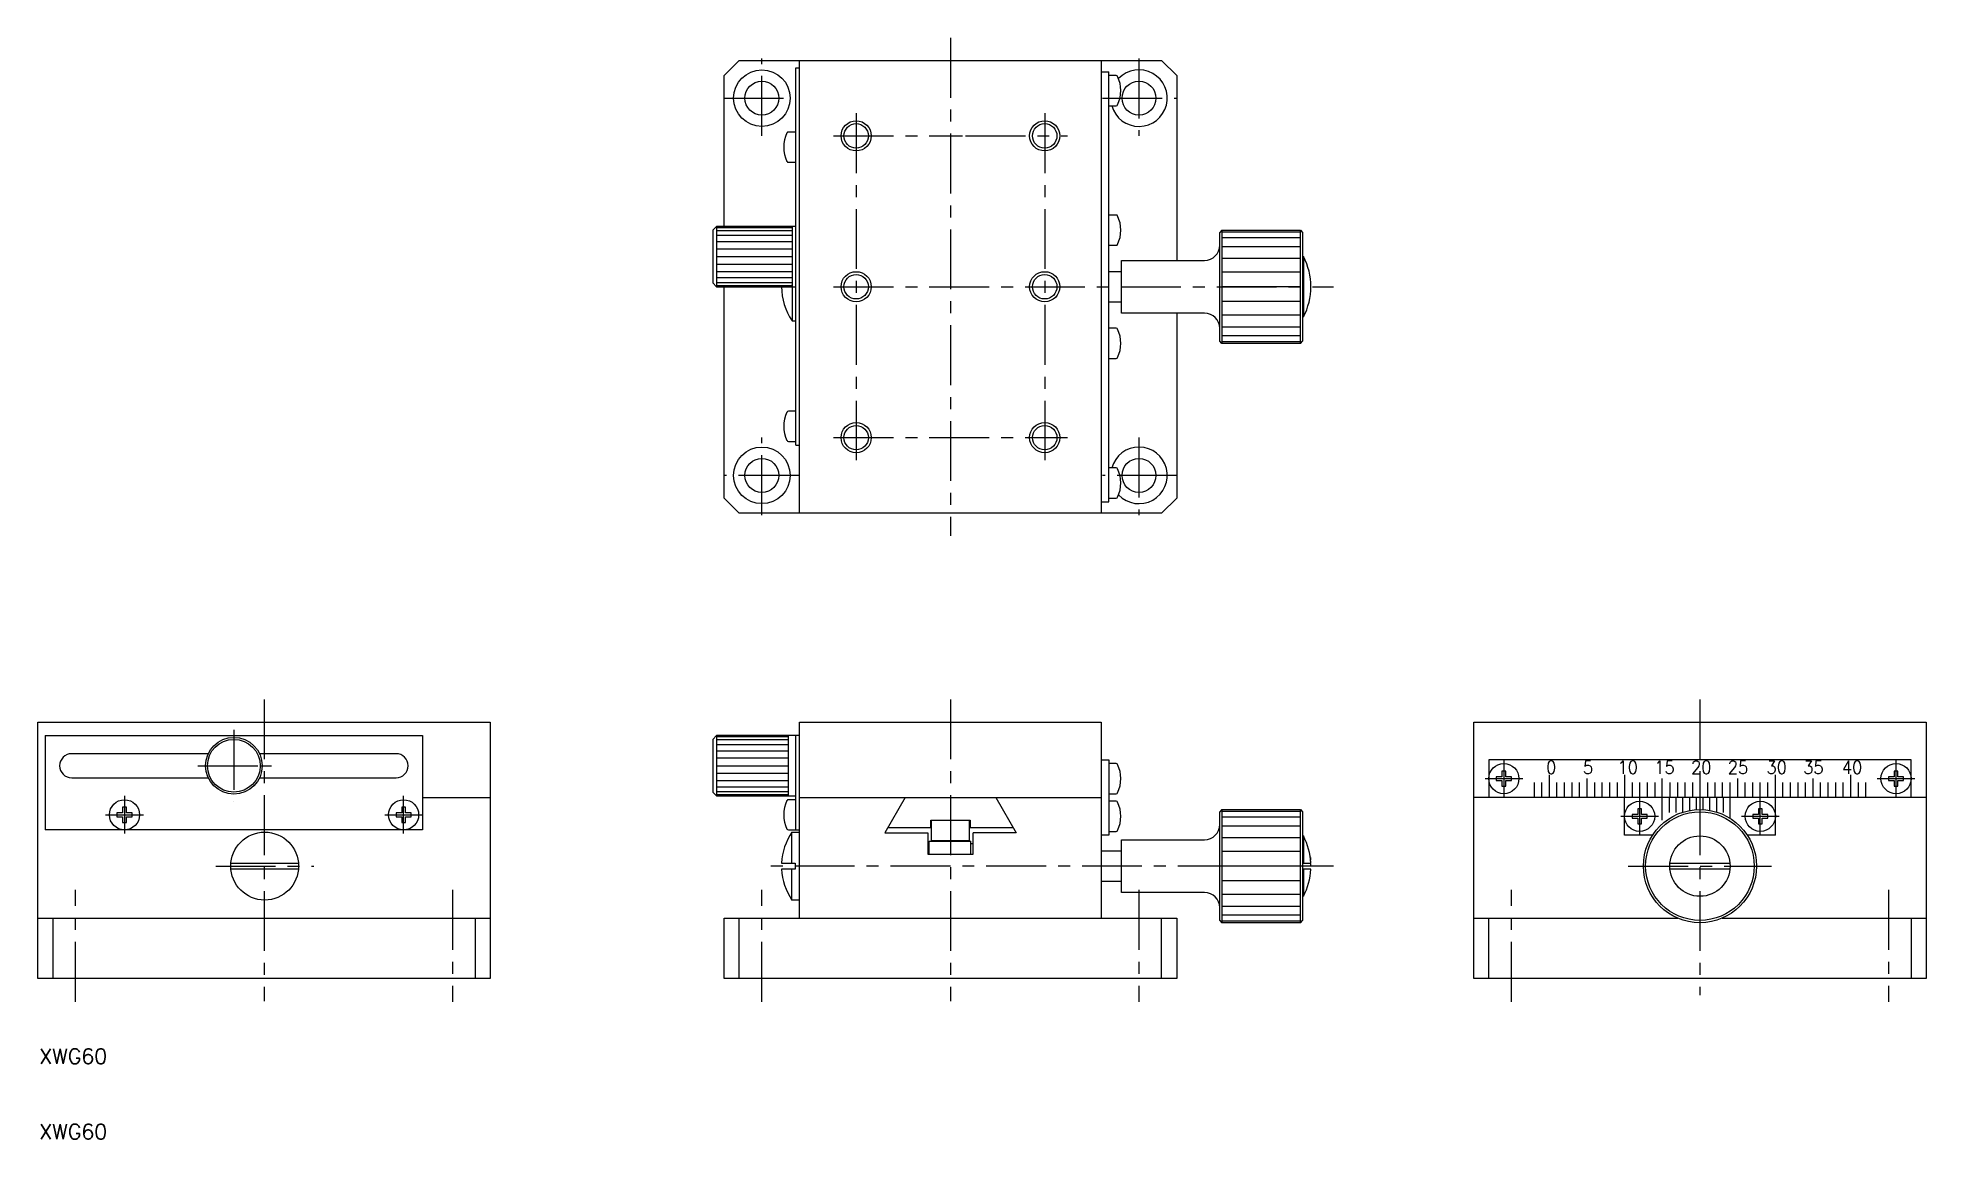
# Model space of a CAD drawing. Extents: x 10 to 260, y 10 to 156.
import ezdxf

# ---------------------------------------------------------------- set-up
doc = ezdxf.new("R2010")
doc.units = 0
doc.header["$LTSCALE"] = 0.25
doc.linetypes.add('CENTER', pattern=[50.8, 31.75, -6.35, 6.35, -6.35])
doc.linetypes.add('PHANTOM', pattern=[2.5, 1.25, -0.25, 0.25, -0.25, 0.25, -0.25])
doc.layers.get('0').update_dxf_attribs({"linetype": 'CONTINUOUS'})
doc.layers.add('CENTER', color=1, linetype='CENTER')
doc.styles.add('CONVERTER_2', font='txt.shx', dxfattribs={"width": 0.9})
doc.styles.get("Standard").update_dxf_attribs({"font": 'txt.shx', "bigfont": 'extfont.shx'})

msp = doc.modelspace()

# ---------------------------------------------------------------- linework, layer by layer
at = {"color": 7, "linetype": 'CONTINUOUS'}
for p, q in [((100.8, 150.99), (102.8, 152.99)), ((102.8, 152.99), (158.8, 152.99)), ((110.8, 92.99), (110.8, 152.99)), ((150.8, 152.99), (150.8, 92.99)), ((158.8, 152.99), (160.8, 150.99)), ((100.8, 130.99), (100.8, 150.99)), ((110.3, 101.99), (110.3, 151.99)), ((110.3, 151.99), (110.8, 151.99)), ((150.8, 151.49), (151.8, 151.49)), ((151.8, 94.49), (151.8, 151.49)), ((160.8, 150.99), (160.8, 126.49)), ((99.3, 130.49), (99.8, 130.99)), ((99.3, 130.49), (99.3, 123.49)), ((110.3, 130.99), (99.8, 130.99)), ((109.8, 130.99), (109.8, 130.85)), ((109.8, 130.85), (109.8, 118.49)), ((166.8, 130.49), (166.5, 130.19)), ((166.8, 130.49), (177.2, 130.49)), ((177.2, 130.49), (177.5, 130.19)), ((166.5, 115.79), (166.5, 130.19)), ((177.5, 130.19), (177.5, 115.79)), ((153.5, 126.49), (164.5, 126.49)), ((153.5, 119.49), (153.5, 126.49)), ((177.5, 126.99), (177.6, 126.99)), ((177.6, 126.99), (177.6, 118.99)), ((99.8, 122.99), (99.3, 123.49)), ((99.8, 122.99), (110.3, 122.99)), ((100.8, 94.99), (100.8, 122.99)), ((109.8, 122.99), (109.8, 123.24)), ((153.5, 124.99), (151.8, 124.99)), ((151.8, 120.99), (153.5, 120.99)), ((109.8, 118.49), (110.3, 118.49)), ((164.5, 119.49), (153.5, 119.49)), ((160.8, 119.49), (160.8, 94.99)), ((177.6, 118.99), (177.5, 118.99)), ((166.8, 115.49), (166.5, 115.79)), ((177.2, 115.49), (166.8, 115.49)), ((177.2, 115.49), (177.5, 115.79)), ((110.3, 101.99), (110.8, 101.99)), ((100.8, 94.99), (102.8, 92.99)), ((158.8, 92.99), (102.8, 92.99)), ((150.8, 94.49), (151.8, 94.49)), ((158.8, 92.99), (160.8, 94.99)), ((9.79, 65.3), (69.79, 65.3)), ((110.8, 39.3), (110.8, 65.3)), ((110.8, 65.3), (150.8, 65.3)), ((150.8, 65.3), (150.8, 39.3)), ((200.18, 65.3), (260.18, 65.3)), ((10.79, 63.5), (60.79, 63.5)), ((10.79, 63.5), (10.79, 51)), ((60.79, 63.5), (60.79, 52)), ((99.3, 63), (99.8, 63.5)), ((99.3, 63), (99.3, 56)), ((110.8, 63.5), (99.8, 63.5)), ((109.3, 63.5), (109.3, 55.5)), ((110.3, 51), (110.3, 63.5)), ((32.38, 61.1), (14.29, 61.1)), ((57.29, 61.1), (39.19, 61.1)), ((60.79, 60.5), (60.79, 51)), ((150.8, 60.3), (151.8, 60.3)), ((151.8, 60.3), (151.8, 50.3)), ((14.29, 57.9), (32.38, 57.9)), ((39.19, 57.9), (57.29, 57.9)), ((60.79, 55.3), (69.79, 55.3)), ((99.8, 55.5), (99.3, 56)), ((99.8, 55.5), (110.28, 55.5)), ((110.8, 55.3), (150.8, 55.3)), ((124.8, 55.3), (122.08, 50.6)), ((136.8, 55.3), (139.51, 50.6)), ((260.18, 55.3), (200.18, 55.3)), ((220.18, 50.3), (220.18, 55.3)), ((240.18, 50.3), (240.18, 55.3)), ((166.8, 53.7), (166.5, 53.4)), ((166.5, 39), (166.5, 53.4)), ((166.8, 53.7), (177.2, 53.7)), ((177.2, 53.7), (177.5, 53.4)), ((177.5, 53.4), (177.5, 39)), ((60.79, 51), (10.79, 51)), ((109.78, 46.6), (109.78, 50.7)), ((109.78, 50.7), (110.8, 50.7)), ((110.3, 51), (110.8, 51)), ((122.08, 50.6), (127.8, 50.6)), ((122.49, 51.3), (128.2, 51.3)), ((127.8, 50.6), (127.8, 47.8)), ((128.2, 52.3), (133.4, 52.3)), ((128.2, 51.3), (128.2, 52.3)), ((128.3, 49.52), (128.3, 52.3)), ((133.3, 52.3), (133.3, 49.52)), ((133.4, 52.3), (133.4, 51.3)), ((133.4, 51.3), (139.11, 51.3)), ((133.8, 47.8), (133.8, 50.6)), ((139.51, 50.6), (133.8, 50.6)), ((151.8, 50.3), (150.8, 50.3)), ((177.5, 50.2), (177.6, 50.2)), ((177.6, 50.2), (177.6, 46.6)), ((223.9, 50.3), (220.18, 50.3)), ((240.18, 50.3), (236.46, 50.3)), ((127.8, 47.8), (133.8, 47.8)), ((128, 49.52), (133.5, 49.52)), ((128, 47.8), (128, 49.52)), ((128.3, 49.6), (133.3, 49.6)), ((133.5, 47.8), (133.5, 49.52)), ((133.5, 49.2), (133.8, 49.2)), ((153.5, 48.2), (150.8, 48.2)), ((153.5, 49.7), (164.5, 49.7)), ((153.5, 42.7), (153.5, 49.7)), ((35.39, 46.6), (44.36, 46.6)), ((44.36, 45.8), (35.39, 45.8)), ((108.41, 46.6), (110.2, 46.6)), ((110.2, 45.8), (108.41, 45.8)), ((109.78, 41.7), (109.78, 45.8)), ((110.2, 46.6), (110.2, 45.8)), ((177.5, 46.6), (178.59, 46.6)), ((178.59, 45.8), (177.5, 45.8)), ((177.6, 45.8), (177.6, 42.2)), ((226.2, 46.6), (234.16, 46.6)), ((234.16, 45.8), (226.2, 45.8)), ((150.8, 44.2), (153.5, 44.2)), ((164.5, 42.7), (153.5, 42.7)), ((110.8, 41.7), (109.78, 41.7)), ((177.6, 42.2), (177.5, 42.2)), ((9.79, 39.3), (69.79, 39.3)), ((100.8, 39.3), (160.8, 39.3)), ((166.5, 39), (166.8, 38.7)), ((177.2, 38.7), (166.8, 38.7)), ((177.2, 38.7), (177.5, 39)), ((200.18, 39.3), (227.24, 39.3)), ((233.12, 39.3), (260.18, 39.3))]:
    msp.add_line(p, q, dxfattribs=at)
at = {"linetype": 'CONTINUOUS'}
for p, q in [((152.79, 150.99), (151.8, 150.99)), ((151.8, 146.99), (152.79, 146.99)), ((110.3, 143.49), (109.31, 143.49)), ((109.31, 139.49), (110.3, 139.49)), ((99.8, 130.99), (99.8, 122.99)), ((99.8, 130.85), (109.8, 130.85)), ((99.8, 130.46), (109.8, 130.46)), ((152.79, 132.49), (151.8, 132.49)), ((166.8, 130.49), (166.8, 115.49)), ((177.2, 130.24), (166.8, 130.24)), ((177.2, 115.49), (177.2, 130.49)), ((99.8, 129.82), (109.8, 129.82)), ((99.8, 128.99), (109.8, 128.99)), ((99.8, 128.03), (109.8, 128.03)), ((151.8, 128.49), (152.79, 128.49)), ((177.2, 129.49), (166.8, 129.49)), ((177.2, 128.29), (166.8, 128.29)), ((99.8, 126.99), (109.8, 126.99)), ((109.8, 125.96), (99.8, 125.96)), ((177.2, 126.74), (166.8, 126.74)), ((109.8, 124.99), (99.8, 124.99)), ((109.8, 124.16), (99.8, 124.16)), ((109.8, 123.53), (99.8, 123.53)), ((109.8, 123.13), (99.8, 123.13)), ((177.2, 124.93), (166.8, 124.93)), ((177.2, 122.99), (166.8, 122.99)), ((177.2, 121.05), (166.8, 121.05)), ((177.2, 119.24), (166.8, 119.24)), ((166.8, 117.69), (177.2, 117.69)), ((152.79, 117.49), (151.8, 117.49)), ((177.2, 116.5), (166.8, 116.5)), ((166.8, 115.75), (177.2, 115.75)), ((151.8, 113.49), (152.79, 113.49)), ((110.3, 106.49), (109.31, 106.49)), ((109.31, 102.49), (110.3, 102.49)), ((152.79, 98.99), (151.8, 98.99)), ((151.8, 94.99), (152.79, 94.99)), ((9.79, 31.3), (9.79, 65.3)), ((69.79, 65.3), (69.79, 31.3)), ((200.18, 31.3), (200.18, 65.3)), ((260.18, 65.3), (260.18, 31.3)), ((99.8, 63.5), (99.8, 55.5)), ((99.8, 63.36), (109.3, 63.36)), ((99.8, 62.96), (109.3, 62.96)), ((99.8, 62.32), (109.3, 62.32)), ((99.8, 61.5), (109.3, 61.5)), ((99.8, 60.53), (109.3, 60.53)), ((258.18, 60.3), (202.18, 60.3)), ((202.18, 60.3), (202.18, 55.3)), ((258.18, 55.3), (258.18, 60.3)), ((99.8, 59.5), (109.3, 59.5)), ((109.3, 58.46), (99.8, 58.46)), ((152.79, 59.8), (151.8, 59.8)), ((203.93, 58.05), (203.18, 58.05)), ((203.18, 58.05), (203.18, 57.55)), ((203.93, 58.8), (203.93, 58.05)), ((204.43, 58.8), (203.93, 58.8)), ((204.43, 58.05), (204.43, 58.8)), ((205.18, 58.05), (204.43, 58.05)), ((205.18, 57.55), (205.18, 58.05)), ((210.18, 58.3), (210.18, 55.3)), ((215.18, 57.8), (215.18, 55.3)), ((220.18, 58.3), (220.18, 55.3)), ((225.18, 52.3), (225.18, 57.8)), ((230.18, 58.3), (230.18, 55.3)), ((235.18, 55.3), (235.18, 57.8)), ((240.18, 55.3), (240.18, 58.3)), ((245.18, 55.3), (245.18, 57.8)), ((250.18, 55.3), (250.18, 58.3)), ((255.93, 58.05), (255.18, 58.05)), ((255.18, 58.05), (255.18, 57.55)), ((256.43, 58.8), (255.93, 58.8)), ((255.93, 58.8), (255.93, 58.05)), ((256.43, 58.05), (256.43, 58.8)), ((257.18, 58.05), (256.43, 58.05)), ((257.18, 57.55), (257.18, 58.05)), ((109.3, 57.5), (99.8, 57.5)), ((109.3, 56.67), (99.8, 56.67)), ((109.3, 56.03), (99.8, 56.03)), ((109.3, 55.63), (99.8, 55.63)), ((151.8, 55.8), (152.79, 55.8)), ((203.18, 57.55), (203.93, 57.55)), ((203.93, 57.55), (203.93, 56.8)), ((203.93, 56.8), (204.43, 56.8)), ((204.43, 57.55), (205.18, 57.55)), ((204.43, 56.8), (204.43, 57.55)), ((208.18, 57.3), (208.18, 55.3)), ((209.18, 57.3), (209.18, 55.3)), ((211.18, 57.3), (211.18, 55.3)), ((212.18, 57.3), (212.18, 55.3)), ((213.18, 57.3), (213.18, 55.3)), ((214.18, 57.3), (214.18, 55.3)), ((216.18, 57.3), (216.18, 55.3)), ((217.18, 57.3), (217.18, 55.3)), ((218.18, 57.3), (218.18, 55.3)), ((219.18, 57.3), (219.18, 55.3)), ((221.18, 57.3), (221.18, 55.3)), ((222.18, 57.3), (222.18, 55.3)), ((223.18, 57.3), (223.18, 55.3)), ((224.18, 57.3), (224.18, 55.3)), ((226.08, 55.3), (226.08, 53.3)), ((226.18, 57.3), (226.18, 55.3)), ((226.98, 55.3), (226.98, 53.3)), ((227.18, 57.3), (227.18, 55.3)), ((227.88, 55.3), (227.88, 53.3)), ((228.18, 57.3), (228.18, 55.3)), ((228.78, 55.3), (228.78, 53.56)), ((229.18, 57.3), (229.18, 55.3)), ((229.68, 55.3), (229.68, 53.68)), ((230.58, 55.3), (230.58, 53.68)), ((231.18, 57.3), (231.18, 55.3)), ((231.48, 53.58), (231.48, 55.3)), ((232.18, 55.3), (232.18, 57.3)), ((232.38, 55.3), (232.38, 53.37)), ((233.18, 55.3), (233.18, 57.3)), ((233.28, 53.3), (233.28, 55.3)), ((234.18, 52.54), (234.18, 57.3)), ((236.18, 55.3), (236.18, 57.3)), ((237.18, 55.3), (237.18, 57.3)), ((238.18, 55.3), (238.18, 57.3)), ((239.18, 55.3), (239.18, 57.3)), ((241.18, 55.3), (241.18, 57.3)), ((242.18, 55.3), (242.18, 57.3)), ((243.18, 55.3), (243.18, 57.3)), ((244.18, 55.3), (244.18, 57.3)), ((246.18, 55.3), (246.18, 57.3)), ((247.18, 55.3), (247.18, 57.3)), ((248.18, 55.3), (248.18, 57.3)), ((249.18, 55.3), (249.18, 57.3)), ((251.18, 55.3), (251.18, 57.3)), ((252.18, 55.3), (252.18, 57.3)), ((255.18, 57.55), (255.93, 57.55)), ((255.93, 57.55), (255.93, 56.8)), ((255.93, 56.8), (256.43, 56.8)), ((256.43, 56.8), (256.43, 57.55)), ((256.43, 57.55), (257.18, 57.55)), ((21.04, 53.25), (20.29, 53.25)), ((20.29, 53.25), (20.29, 52.75)), ((20.29, 52.75), (21.04, 52.75)), ((21.04, 54), (21.04, 53.25)), ((21.54, 54), (21.04, 54)), ((21.04, 52.75), (21.04, 52)), ((21.54, 53.25), (21.54, 54)), ((22.29, 53.25), (21.54, 53.25)), ((21.54, 52), (21.54, 52.75)), ((21.54, 52.75), (22.29, 52.75)), ((22.29, 52.75), (22.29, 53.25)), ((58.04, 53.25), (57.29, 53.25)), ((57.29, 53.25), (57.29, 52.75)), ((57.29, 52.75), (58.04, 52.75)), ((58.54, 54), (58.04, 54)), ((58.04, 54), (58.04, 53.25)), ((58.04, 52.75), (58.04, 52)), ((58.54, 53.25), (58.54, 54)), ((59.29, 53.25), (58.54, 53.25)), ((58.54, 52), (58.54, 52.75)), ((58.54, 52.75), (59.29, 52.75)), ((59.29, 52.75), (59.29, 53.25)), ((110.3, 55), (109.31, 55)), ((152.79, 54.8), (151.8, 54.8)), ((166.8, 53.7), (166.8, 38.7)), ((177.2, 53.44), (166.8, 53.44)), ((177.2, 52.69), (166.8, 52.69)), ((177.2, 38.7), (177.2, 53.7)), ((221.18, 53.05), (221.18, 52.55)), ((221.93, 53.05), (221.18, 53.05)), ((221.93, 53.8), (221.93, 53.05)), ((222.43, 53.8), (221.93, 53.8)), ((222.43, 53.05), (222.43, 53.8)), ((223.18, 53.05), (222.43, 53.05)), ((223.18, 52.55), (223.18, 53.05)), ((237.93, 53.05), (237.18, 53.05)), ((237.18, 53.05), (237.18, 52.55)), ((238.43, 53.8), (237.93, 53.8)), ((237.93, 53.8), (237.93, 53.05)), ((238.43, 53.05), (238.43, 53.8)), ((239.18, 53.05), (238.43, 53.05)), ((239.18, 52.55), (239.18, 53.05)), ((21.04, 52), (21.54, 52)), ((58.04, 52), (58.54, 52)), ((109.31, 51), (110.3, 51)), ((151.8, 50.8), (152.79, 50.8)), ((177.2, 51.5), (166.8, 51.5)), ((221.18, 52.55), (221.93, 52.55)), ((221.93, 52.55), (221.93, 51.8)), ((221.93, 51.8), (222.43, 51.8)), ((222.43, 52.55), (223.18, 52.55)), ((222.43, 51.8), (222.43, 52.55)), ((237.18, 52.55), (237.93, 52.55)), ((237.93, 52.55), (237.93, 51.8)), ((237.93, 51.8), (238.43, 51.8)), ((238.43, 51.8), (238.43, 52.55)), ((238.43, 52.55), (239.18, 52.55)), ((177.2, 49.95), (166.8, 49.95)), ((177.2, 48.14), (166.8, 48.14)), ((177.2, 46.2), (166.8, 46.2)), ((177.2, 44.25), (166.8, 44.25)), ((177.2, 42.45), (166.8, 42.45)), ((166.8, 40.89), (177.2, 40.89)), ((11.79, 39.3), (11.79, 31.3)), ((67.79, 39.3), (67.79, 31.3)), ((100.8, 31.3), (100.8, 39.3)), ((102.8, 31.3), (102.8, 39.3)), ((158.8, 31.3), (158.8, 39.3)), ((160.8, 39.3), (160.8, 31.3)), ((177.2, 39.7), (166.8, 39.7)), ((166.8, 38.95), (177.2, 38.95)), ((202.18, 31.3), (202.18, 39.3)), ((258.18, 39.3), (258.18, 31.3)), ((69.79, 31.3), (9.79, 31.3)), ((160.8, 31.3), (100.8, 31.3)), ((260.18, 31.3), (200.18, 31.3))]:
    msp.add_line(p, q, dxfattribs=at)
at = {"color": 4, "linetype": 'PHANTOM'}
msp.add_line((178.6, 46.2), (178.6, 47.44), dxfattribs=at)
at = {"color": 7, "linetype": 'CONTINUOUS'}
for centre, radius in [((105.8, 147.99), 3.75), ((105.8, 147.99), 2.25), ((155.8, 147.99), 2.25), ((118.3, 142.99), 1.62), ((143.3, 142.99), 1.62), ((118.3, 122.99), 1.62), ((143.3, 122.99), 1.62), ((118.3, 102.99), 1.62), ((143.3, 102.99), 1.62), ((105.8, 97.99), 3.75), ((105.8, 97.99), 2.25), ((155.8, 97.99), 2.25), ((35.79, 59.5), 3.76), ((230.18, 46.2), 7.5), ((39.88, 46.2), 4.5)]:
    msp.add_circle(centre, radius, dxfattribs=at)
at = {"color": 3, "linetype": 'CONTINUOUS'}
for centre in [(118.3, 142.99), (143.3, 142.99), (118.3, 122.99), (143.3, 122.99), (118.3, 102.99), (143.3, 102.99)]:
    msp.add_circle(centre, 2, dxfattribs=at)
at = {"linetype": 'CONTINUOUS'}
for centre, radius in [((35.79, 59.5), 3.5), ((204.18, 57.8), 2), ((256.18, 57.8), 2), ((21.29, 53), 2), ((58.29, 53), 2), ((222.18, 52.8), 2), ((230.18, 46.2), 7.2), ((238.18, 52.8), 2), ((230.18, 46.2), 4)]:
    msp.add_circle(centre, radius, dxfattribs=at)
at = {"color": 7, "linetype": 'CONTINUOUS'}
for centre, radius, start, end in [((155.8, 147.99), 3.75, 195.466, 136.1406), ((164.5, 128.49), 2, 270, 0), ((170.1, 122.99), 8.5, 331.9275, 28.0725), ((116.41, 122.99), 8, 180, 214.2289), ((164.5, 117.49), 2, 0, 90), ((155.8, 97.99), 3.75, 223.8594, 164.534), ((14.29, 59.5), 1.6, 90, 270), ((57.29, 59.5), 1.6, 270, 90), ((116.4, 46.2), 8, 145.7711, 177.134), ((164.5, 51.7), 2, 270, 0), ((170.1, 46.2), 8.5, 2.6973, 28.0725), ((116.4, 46.2), 8, 182.866, 214.2289), ((170.1, 46.2), 8.5, 331.9275, 357.3027), ((164.5, 40.7), 2, 0, 90)]:
    msp.add_arc(centre, radius, start, end, dxfattribs=at)
at = {"linetype": 'CONTINUOUS'}
for centre, radius, start, end in [((152.79, 150.79), 0.2, 25.6716, 90), ((149.04, 148.99), 4.35, 334.3284, 25.6716), ((152.79, 147.19), 0.2, 270, 334.3284), ((113.05, 141.49), 4.35, 154.3284, 205.6716), ((109.31, 143.29), 0.2, 90, 154.3284), ((109.31, 139.69), 0.2, 205.6716, 270), ((152.79, 132.29), 0.2, 25.6716, 90), ((149.04, 130.49), 4.35, 334.3284, 25.6716), ((152.79, 128.69), 0.2, 270, 334.3284), ((152.79, 117.29), 0.2, 25.6716, 90), ((149.04, 115.49), 4.35, 334.3284, 25.6716), ((152.79, 113.69), 0.2, 270, 334.3284), ((113.05, 104.49), 4.35, 154.3284, 205.6716), ((109.31, 106.29), 0.2, 90, 154.3284), ((109.31, 102.69), 0.2, 205.6716, 270), ((152.79, 98.79), 0.2, 25.6716, 90), ((149.04, 96.99), 4.35, 334.3284, 25.6716), ((152.79, 95.19), 0.2, 270, 334.3284), ((152.79, 59.6), 0.2, 25.6716, 90), ((149.04, 57.8), 4.35, 334.3284, 25.6716), ((152.79, 56), 0.2, 270, 334.3284), ((113.05, 53), 4.35, 154.3284, 205.6716), ((109.31, 54.8), 0.2, 90, 154.3284), ((152.79, 54.6), 0.2, 25.6716, 90), ((149.04, 52.8), 4.35, 334.3284, 25.6716), ((109.31, 51.2), 0.2, 205.6716, 270), ((152.79, 51), 0.2, 270, 334.3284)]:
    msp.add_arc(centre, radius, start, end, dxfattribs=at)
at = {"layer": 'CENTER', "color": 1, "linetype": 'CENTER'}
for p, q in [((130.8, 155.99), (130.8, 89.99)), ((105.8, 142.99), (105.8, 153.25)), ((155.8, 153.25), (155.8, 142.99)), ((100.73, 147.99), (110.3, 147.99)), ((150.94, 147.99), (160.86, 147.99)), ((118.3, 145.99), (118.3, 99.99)), ((143.3, 145.99), (143.3, 99.99)), ((115.3, 142.99), (132.42, 142.99)), ((132.8, 142.99), (146.3, 142.99)), ((115.3, 122.99), (181.6, 122.99)), ((105.8, 92.73), (105.8, 102.99)), ((115.3, 102.99), (146.3, 102.99)), ((155.8, 102.99), (155.8, 92.73)), ((110.65, 97.99), (100.73, 97.99)), ((160.86, 97.99), (150.94, 97.99)), ((39.79, 68.3), (39.79, 28.3)), ((130.8, 68.3), (130.8, 28.3)), ((230.18, 68.3), (230.18, 29.1)), ((35.79, 64.26), (35.79, 54.73)), ((204.18, 60.3), (204.18, 55.3)), ((256.18, 55.3), (256.18, 60.3)), ((31.03, 59.5), (40.55, 59.5)), ((39.29, 59.5), (40.79, 59.5)), ((201.68, 57.8), (206.68, 57.8)), ((253.68, 57.8), (258.68, 57.8)), ((21.29, 55.5), (21.29, 50.5)), ((21.29, 55.5), (21.29, 50.5)), ((58.29, 50.5), (58.29, 55.5)), ((58.29, 50.5), (58.29, 55.5)), ((222.18, 55.3), (222.18, 50.3)), ((238.18, 50.3), (238.18, 55.3)), ((18.79, 53), (23.79, 53)), ((18.79, 53), (23.79, 53)), ((55.79, 53), (60.79, 53)), ((55.79, 53), (60.79, 53)), ((219.68, 52.8), (224.68, 52.8)), ((235.68, 52.8), (240.68, 52.8)), ((33.38, 46.2), (46.38, 46.2)), ((181.59, 46.2), (105.41, 46.2)), ((220.68, 46.2), (239.68, 46.2)), ((14.79, 28.22), (14.79, 43.04)), ((64.79, 43.04), (64.79, 28.22)), ((105.8, 28.22), (105.8, 43.04)), ((155.8, 43.04), (155.8, 28.22)), ((205.18, 28.22), (205.18, 43.04)), ((255.18, 43.04), (255.18, 28.22))]:
    msp.add_line(p, q, dxfattribs=at)

# ---------------------------------------------------------------- texts
at = {"style": 'CONVERTER_2', "width": 0.9}
for s, p in [('0', (209.79, 58.42)), ('5', (214.66, 58.42)), ('10', (219.26, 58.42)), ('15', (224.13, 58.42)), ('20', (229, 58.42)), ('25', (233.87, 58.42)), ('30', (239, 58.42)), ('35', (243.87, 58.42)), ('40', (249, 58.42))]:
    msp.add_text(s, height=1.75, dxfattribs=at).set_placement(p)
for p in [(10, 20), (10, 10)]:
    msp.add_text('XWG60', height=2).set_placement(p)

doc.saveas('drawing.dxf')
